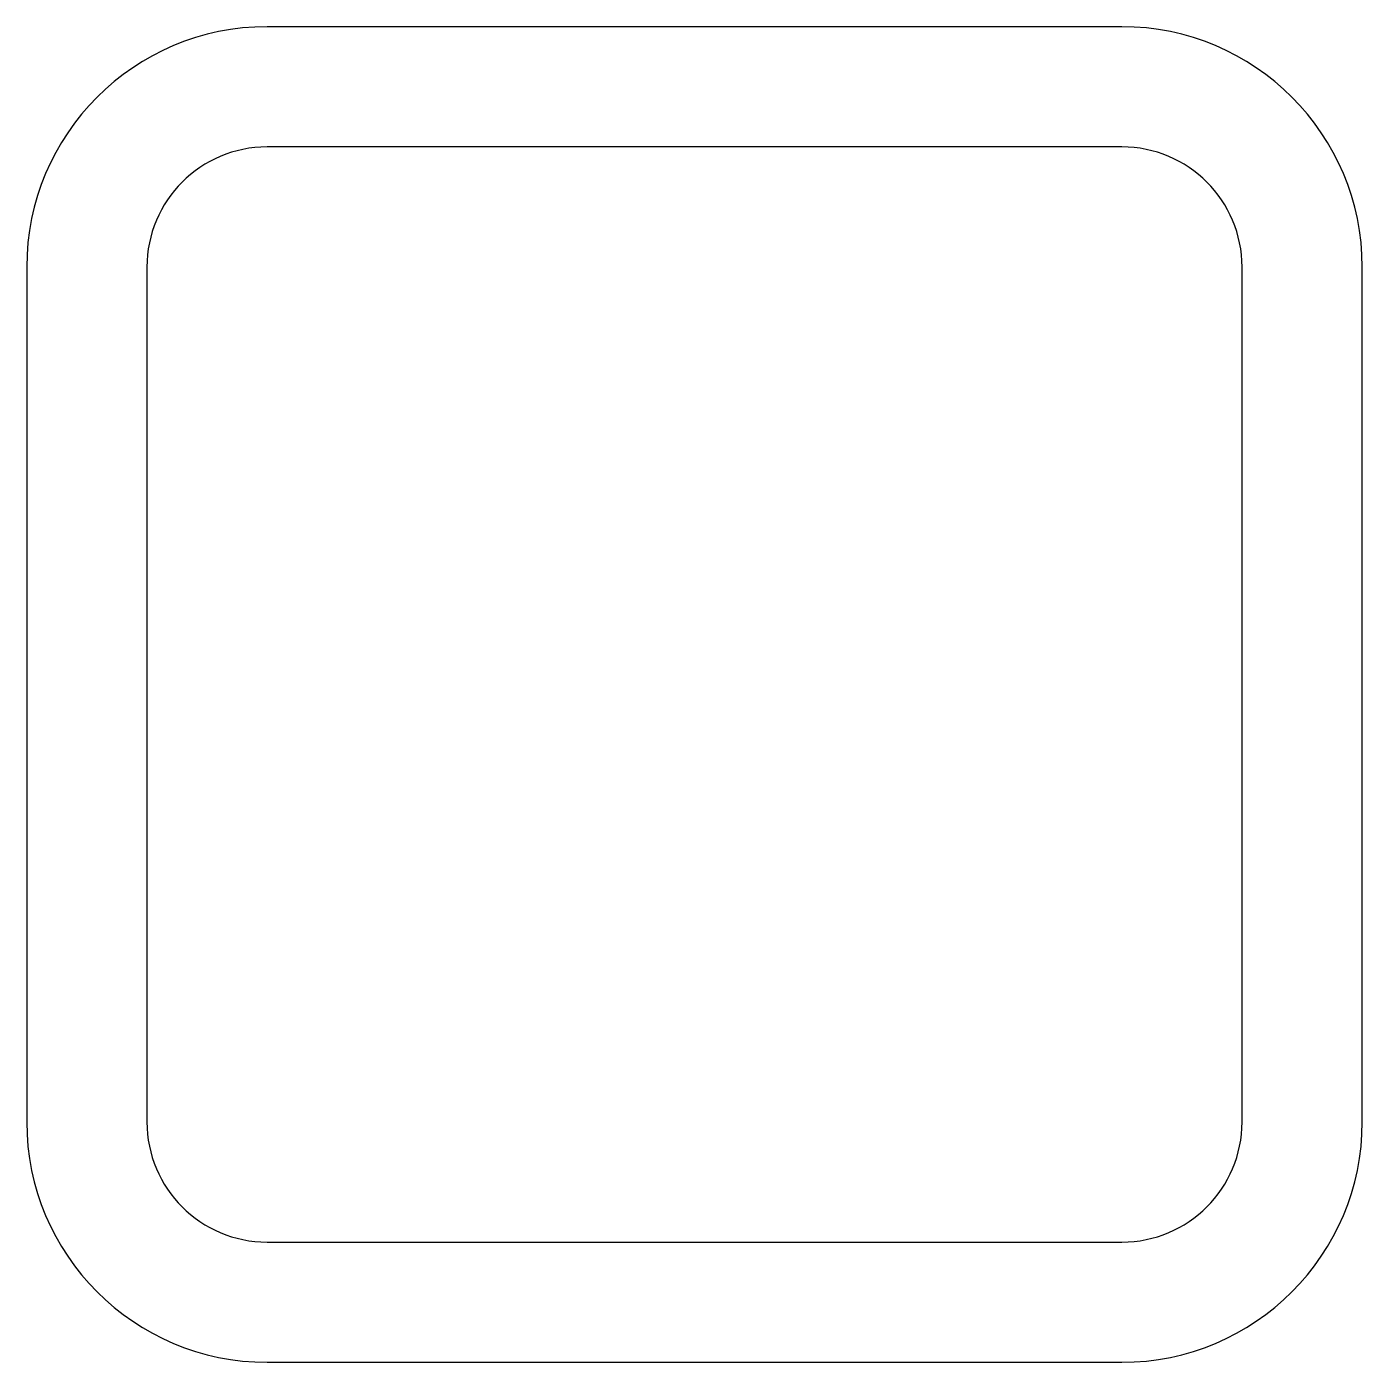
# Model space of a CAD drawing. Header units: inches. Extents: x -1 to 1, y -1 to 1.
import ezdxf

# ---------------------------------------------------------------- set-up
doc = ezdxf.new("R2010")
doc.units = ezdxf.units.IN
doc.layers.get('0').update_dxf_attribs({"linetype": 'CONTINUOUS'})

msp = doc.modelspace()

# ---------------------------------------------------------------- linework, layer by layer
for p, q in [((0.64, 1), (-0.64, 1)), ((0.64, 0.82), (-0.64, 0.82)), ((-1, 0.64), (-1, -0.64)), ((-0.82, 0.64), (-0.82, -0.64)), ((0.82, -0.64), (0.82, 0.64)), ((1, -0.64), (1, 0.64)), ((-0.64, -0.82), (0.64, -0.82)), ((-0.64, -1), (0.64, -1))]:
    msp.add_line(p, q)
for centre, radius, start, end in [((-0.64, 0.64), 0.36, 90, 180), ((0.64, 0.64), 0.36, 0, 90), ((-0.64, 0.64), 0.18, 90, 180), ((0.64, 0.64), 0.18, 0, 90), ((-0.64, -0.64), 0.36, 180, 270), ((0.64, -0.64), 0.36, 270, 360), ((-0.64, -0.64), 0.18, 180, 270), ((0.64, -0.64), 0.18, 270, 360)]:
    msp.add_arc(centre, radius, start, end)

doc.saveas('drawing.dxf')
